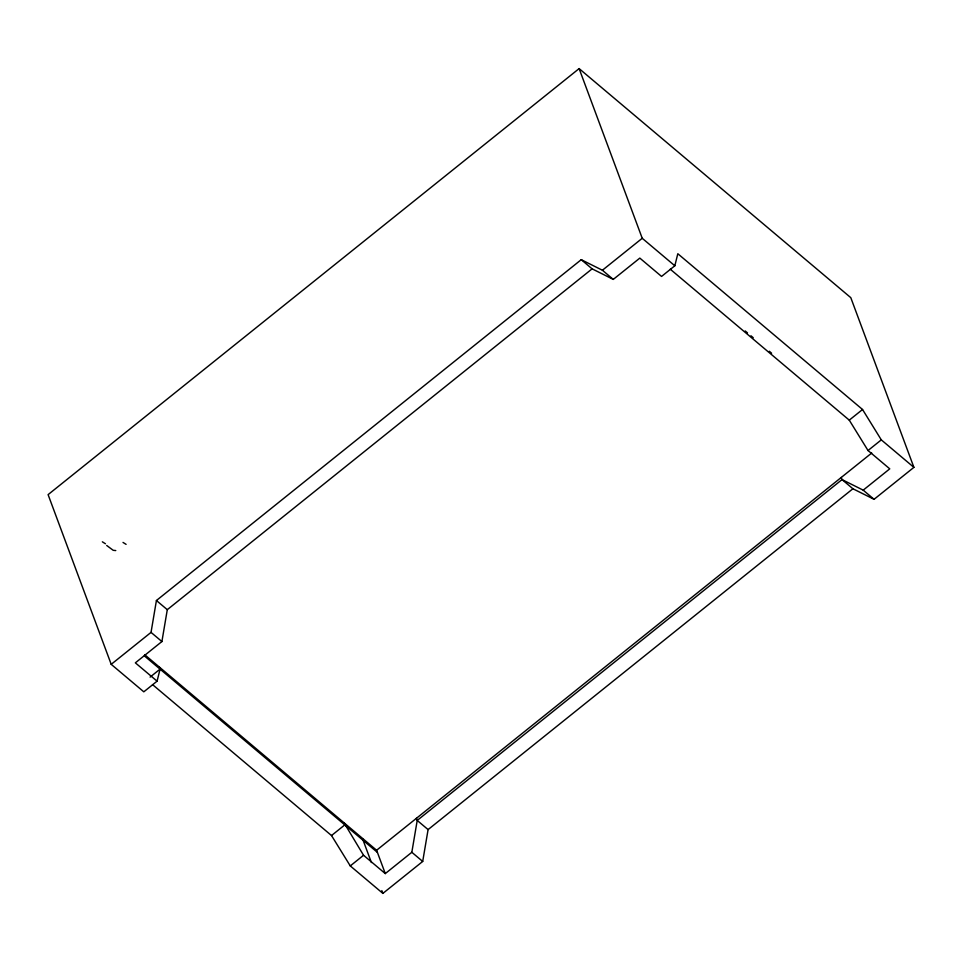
<?xml version="1.0" encoding="UTF-8"?>
<svg xmlns="http://www.w3.org/2000/svg" width="962" height="962" viewBox="0 0 962 962"><rect width="100%" height="100%" fill="white"/><g stroke="black" fill="none" stroke-linecap="round" stroke-linejoin="round"><path stroke-width="1.44" d="M159.271 667.003L160.065 669.119L157.083 681.168L143.807 691.822L111.207 664.333L151.034 632.383L156.421 600.516L581.24 259.68L602.404 270.238L613.275 279.401L639.826 258.105L661.555 276.431L674.831 265.777L677.813 253.727L862.541 409.499L881.3 439.874L913.9 467.364L874.073 499.314L852.909 488.756L842.039 479.593L841.257 477.465M157.083 681.168L135.353 662.842L161.905 641.546L167.292 609.68L592.111 268.843L613.275 279.401M344.011 822.763L363.552 855.266L385.281 873.592L411.832 852.284L417.219 820.43L416.438 818.301M152.525 684.607L331.517 835.545L350.276 865.92L382.876 893.397L422.703 861.447L428.09 829.593L852.909 488.756M913.9 467.364L850.793 297.667L579.124 68.603L48.1 494.636L111.207 664.333M602.404 270.238L642.231 238.287L579.124 68.603M150.108 677.104L160.065 669.119M331.517 835.545L344.793 824.891M670.273 269.216L849.266 420.141L862.541 409.499M350.276 865.92L363.552 855.266M849.266 420.141L868.025 450.517L881.3 439.874M385.281 873.592L376.611 850.252L871.704 453.03M428.09 829.593L417.219 820.43L842.039 479.593L863.203 490.151L889.754 468.843L868.025 450.517M115.765 550.565L113.203 550.3L106.698 545.478M123.016 542.424L126.094 544.36M102.357 541.822L105.435 543.758M642.231 238.287L674.831 265.777M745.213 330.952L747.51 332.888M750.949 335.786L753.246 337.722M769.311 351.262L771.608 353.198M863.203 490.151L874.073 499.314M581.24 259.68L592.111 268.843M156.421 600.516L167.292 609.68M151.034 632.383L161.905 641.546M411.832 852.284L422.703 861.447M144.661 654.677L376.611 850.252M144.324 655.856L377.393 852.38M362.53 838.708L371.404 862.553M381.83 890.596L382.876 893.397"/></g></svg>
